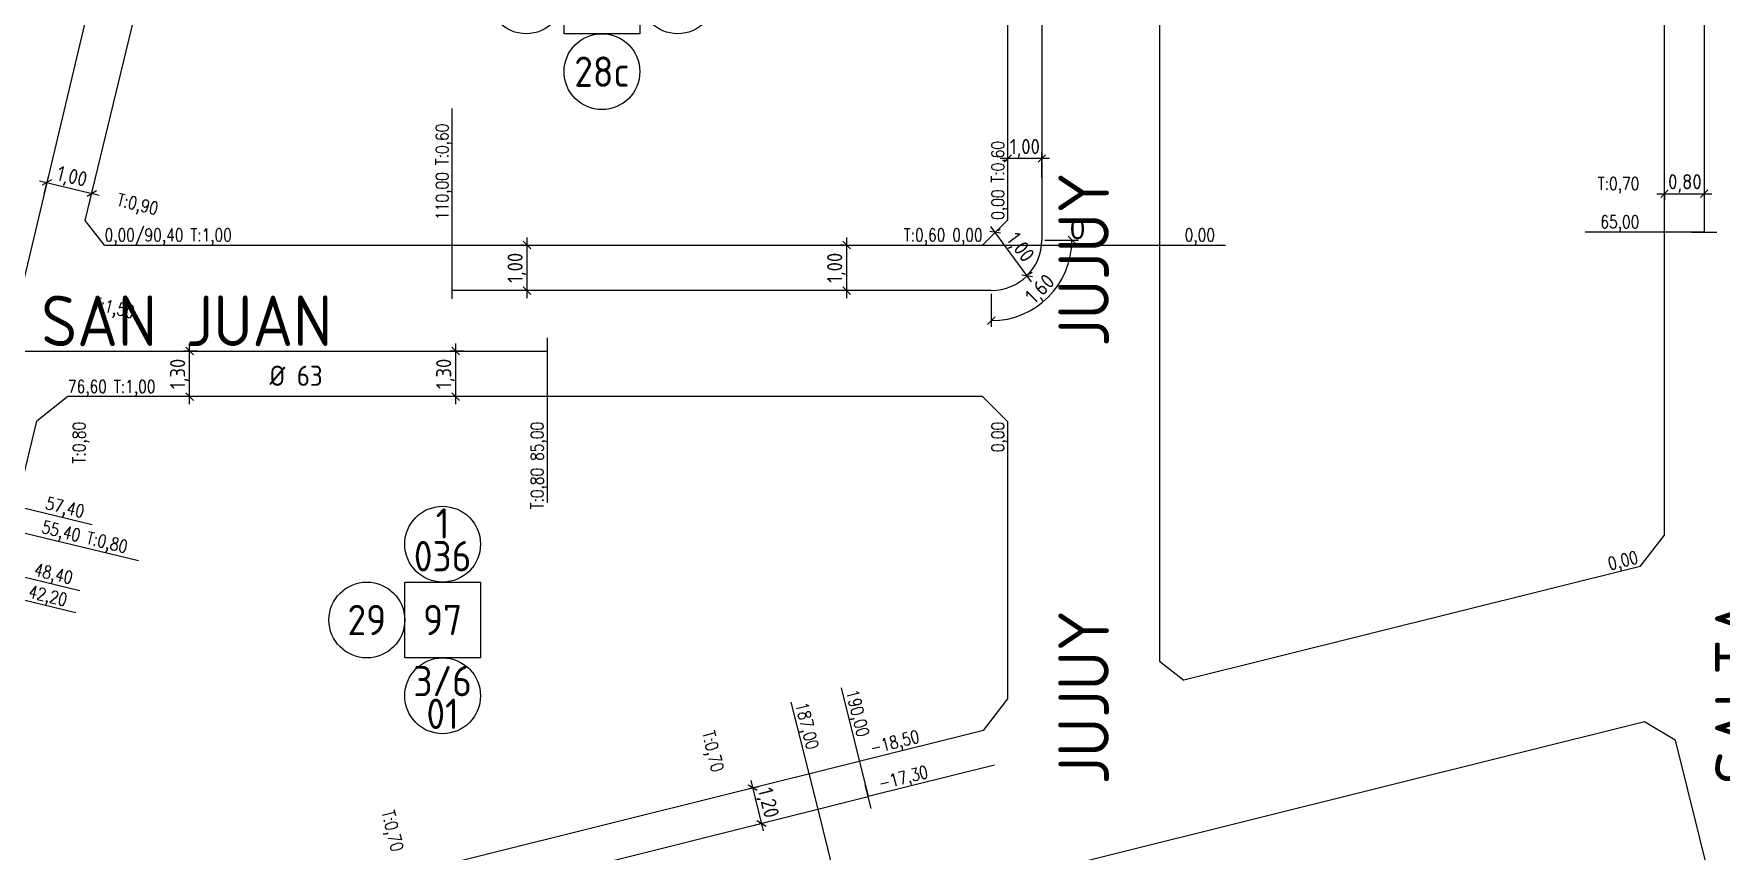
# Model space of a CAD drawing. Extents: x -48 to 13651, y -112 to 3468.
# Drawn here: x 2199.4 to 2533.5, y 859.2 to 1021 of the extents above; entities that cross this region are included whole.
import ezdxf
from ezdxf.enums import TextEntityAlignment as Align

# ---------------------------------------------------------------- set-up
doc = ezdxf.new("R2010")
doc.units = 0
doc.header["$LTSCALE"] = 6
doc.header["$MEASUREMENT"] = 0
doc.layers.get('0').update_dxf_attribs({"linetype": 'CONTINUOUS'})
doc.layers.get('DEFPOINTS').update_dxf_attribs({"linetype": 'CONTINUOUS'})
for name, color, linetype in [('50', 41, 'CONTINUOUS'), ('90', 11, 'CONTINUOUS'), ('AMPLIACIONES', 2, 'CONTINUOUS'), ('CAS', 7, 'CONTINUOUS'), ('Caño 110mm', 170, 'CONTINUOUS'), ('COTA', 2, 'CONTINUOUS'), ('MANZANAS', 7, 'CONTINUOUS'), ('NUMCASA', 12, 'CONTINUOUS'), ('NUMERO-CROQUIS', 13, 'CONTINUOUS'), ('NUMERO-MANZANA', 4, 'CONTINUOUS'), ('PROGRESIVA', 60, 'CONTINUOUS'), ('TXTDIAMETRO', 7, 'CONTINUOUS')]:
    doc.layers.add(name, color=color, linetype=linetype)
doc.layers.add('ATENCION', color=7, linetype='CONTINUOUS', plot=False)
doc.styles.add('ABADIMTCONDE', font='isocp.shx')
doc.styles.add('GEOSLAB703LTBT', font='isocp.shx', dxfattribs={"width": 0.9, "height": 8})
doc.styles.add('GOTHICE', font='GOTHICE.shx', dxfattribs={"height": 0.6})
doc.styles.add('ROMANS', font='romans.shx', dxfattribs={"width": 0.8, "height": 2.5})
doc.dimstyles.new('COTA02', dxfattribs={"dimtxt": 3, "dimasz": 1.5, "dimexe": 1.25, "dimexo": 0.625, "dimgap": 0.3, "dimtad": 1, "dimtoh": 1, "dimdsep": 46, "dimlunit": 6, "dimtxsty": 'ABADIMTCONDE', "dimblk1": 'OBLIQUE', "dimblk2": 'OBLIQUE', "dimsah": 1, "dimcen": 2.5, "dimdle": 1.5, "dimclrd": 60, "dimclre": 60, "dimclrt": 256, "dimadec": 0, "dimazin": 0, "dimtfac": 1, "dimtix": 1, "dimtofl": 0, "dimtmove": 0, "dimatfit": 0, "dimldrblk": 'OBLIQUE', "dimfxl": 1, "dimtolj": 1, "dimtzin": 0, "dimarcsym": 0})

# ---------------------------------------------------------------- blocks, each defined once
blk = doc.blocks.new('D63')
at = {"layer": 'TXTDIAMETRO', "color": 7, "ltscale": 0.1, "style": 'ABADIMTCONDE'}
blk.add_text('Ø 63', height=4, dxfattribs=at).set_placement((0, 0), align=Align.MIDDLE)
blk = doc.blocks.new('_OBLIQUE')
at = {"color": 0, "linetype": 'ByBlock'}
blk.add_line((-0.5, -0.5), (0.5, 0.5), dxfattribs=at)
blk = doc.blocks.new('*D124')
at = {"layer": 'COTA', "color": 60, "lineweight": -2, "transparency": 16777216}
for p, q in [((2201.46, 989.31), (2202.29, 992.74)), ((2200.54, 991.88), (2212.36, 989.02)), ((2210.36, 987.16), (2211.19, 990.59))]:
    blk.add_line(p, q, dxfattribs=at)
at = {"layer": 'DEFPOINTS', "color": 0, "transparency": 16777216}
for p in [(2210.9, 989.38), (2201.32, 988.71), (2210.22, 986.55)]:
    blk.add_point(p, dxfattribs=at)
at = {"layer": 'COTA', "color": 60, "lineweight": -2, "transparency": 16777216, "xscale": 1.5, "yscale": 1.5, "zscale": 1.5}
for p, rotation in [((2202, 991.53), 166.3999999999979), ((2210.9, 989.38), 346.3999999999979)]:
    blk.add_blockref('_OBLIQUE', p, dxfattribs=dict(at, rotation=rotation))
at = {"layer": 'COTA', "transparency": 16777216, "insert": (2206.93, 992.42), "char_height": 3, "attachment_point": 5, "rotation": 346.4, "style": 'ABADIMTCONDE'}
blk.add_mtext('\\A1;1,00', dxfattribs=at)
blk = doc.blocks.new('*D131')
at = {"layer": 'COTA', "color": 60, "lineweight": -2, "transparency": 16777216}
for p, q in [((2400.46, 996.28), (2390.73, 996.28)), ((2392.23, 992.52), (2392.23, 997.53)), ((2398.96, 992.52), (2398.96, 997.53))]:
    blk.add_line(p, q, dxfattribs=at)
at = {"layer": 'DEFPOINTS', "color": 0, "transparency": 16777216}
for p in [(2392.23, 996.28), (2392.23, 991.9), (2398.96, 991.9)]:
    blk.add_point(p, dxfattribs=at)
at = {"layer": 'COTA', "color": 60, "lineweight": -2, "transparency": 16777216, "xscale": 1.5, "yscale": 1.5, "zscale": 1.5, "rotation": 180}
blk.add_blockref('_OBLIQUE', (2392.23, 996.28), dxfattribs=at)
at = {"layer": 'COTA', "color": 60, "lineweight": -2, "transparency": 16777216, "xscale": 1.5, "yscale": 1.5, "zscale": 1.5}
blk.add_blockref('_OBLIQUE', (2398.96, 996.28), dxfattribs=at)
at = {"layer": 'COTA', "transparency": 16777216, "insert": (2395.6, 998.3), "char_height": 3, "attachment_point": 5, "style": 'ABADIMTCONDE'}
blk.add_mtext('\\A1;1,00', dxfattribs=at)
blk = doc.blocks.new('*D132')
at = {"layer": 'COTA', "color": 60, "lineweight": -2, "transparency": 16777216}
for p, q in [((2396.92, 971.86), (2388.85, 982.85)), ((2390.24, 982.02), (2390.74, 982.38)), ((2396.53, 973.44), (2397.04, 973.81))]:
    blk.add_line(p, q, dxfattribs=at)
at = {"layer": 'DEFPOINTS', "color": 0, "transparency": 16777216}
for p in [(2389.73, 981.65), (2389.73, 981.65), (2396.03, 973.07)]:
    blk.add_point(p, dxfattribs=at)
at = {"layer": 'COTA', "color": 60, "lineweight": -2, "transparency": 16777216, "xscale": 1.5, "yscale": 1.5, "zscale": 1.5}
for p, rotation in [((2389.73, 981.65), 126.2745002957837), ((2396.03, 973.07), 306.2745002957836)]:
    blk.add_blockref('_OBLIQUE', p, dxfattribs=dict(at, rotation=rotation))
at = {"layer": 'COTA', "transparency": 16777216, "insert": (2394.51, 978.55), "char_height": 3, "attachment_point": 5, "rotation": 306.2745, "style": 'ABADIMTCONDE'}
blk.add_mtext('\\A1;1,00', dxfattribs=at)
blk = doc.blocks.new('*D133')
at = {"layer": 'COTA', "color": 60, "lineweight": -2, "transparency": 16777216}
for p, q in [((2399.58, 980.14), (2406.16, 980.14)), ((2388.96, 969.51), (2388.96, 962.94))]:
    blk.add_line(p, q, dxfattribs=at)
blk.add_arc((2388.96, 980.14), 15.95, 270, 0, dxfattribs=at)
at = {"layer": 'DEFPOINTS', "color": 0, "transparency": 16777216}
for p in [(2388.96, 980.14), (2398.96, 980.14), (2388.96, 970.14), (2396.93, 966.33)]:
    blk.add_point(p, dxfattribs=at)
at = {"layer": 'COTA', "color": 60, "lineweight": -2, "transparency": 16777216, "xscale": 1.5, "yscale": 1.5, "zscale": 1.5}
for p, rotation in [((2404.91, 980.14), 90.00000000000087), ((2388.96, 964.19), 180.0000000000004)]:
    blk.add_blockref('_OBLIQUE', p, dxfattribs=dict(at, rotation=rotation))
at = {"layer": 'COTA', "transparency": 16777216, "insert": (2398.8, 970.29), "char_height": 3, "attachment_point": 5, "rotation": 45, "style": 'ABADIMTCONDE'}
blk.add_mtext('\\A1;1,60', dxfattribs=at)
blk = doc.blocks.new('*D134')
at = {"layer": 'COTA', "color": 60, "lineweight": -2, "transparency": 16777216}
for p, q in [((2359.7, 979.15), (2359.08, 979.15)), ((2360.33, 968.64), (2360.33, 980.65)), ((2359.7, 970.14), (2359.08, 970.14))]:
    blk.add_line(p, q, dxfattribs=at)
at = {"layer": 'DEFPOINTS', "color": 0, "transparency": 16777216}
for p in [(2360.33, 979.15), (2360.33, 979.15), (2360.33, 970.14)]:
    blk.add_point(p, dxfattribs=at)
at = {"layer": 'COTA', "color": 60, "lineweight": -2, "transparency": 16777216, "xscale": 1.5, "yscale": 1.5, "zscale": 1.5}
for p, rotation in [((2360.33, 979.15), 90), ((2360.33, 970.14), 270)]:
    blk.add_blockref('_OBLIQUE', p, dxfattribs=dict(at, rotation=rotation))
at = {"layer": 'COTA', "transparency": 16777216, "insert": (2358.3, 974.64), "char_height": 3, "attachment_point": 5, "rotation": 90, "style": 'ABADIMTCONDE'}
blk.add_mtext('\\A1;1,00', dxfattribs=at)
blk = doc.blocks.new('*D135')
at = {"layer": 'COTA', "color": 60, "lineweight": -2, "transparency": 16777216}
for p, q in [((2296.43, 979.15), (2295.81, 979.15)), ((2297.06, 968.64), (2297.06, 980.65)), ((2296.43, 970.14), (2295.81, 970.14))]:
    blk.add_line(p, q, dxfattribs=at)
at = {"layer": 'DEFPOINTS', "color": 0, "transparency": 16777216}
for p in [(2297.06, 979.15), (2297.06, 979.15), (2297.06, 970.14)]:
    blk.add_point(p, dxfattribs=at)
at = {"layer": 'COTA', "color": 60, "lineweight": -2, "transparency": 16777216, "xscale": 1.5, "yscale": 1.5, "zscale": 1.5}
for p, rotation in [((2297.06, 979.15), 90), ((2297.06, 970.14), 270)]:
    blk.add_blockref('_OBLIQUE', p, dxfattribs=dict(at, rotation=rotation))
at = {"layer": 'COTA', "transparency": 16777216, "insert": (2295.03, 974.64), "char_height": 3, "attachment_point": 5, "rotation": 90, "style": 'ABADIMTCONDE'}
blk.add_mtext('\\A1;1,00', dxfattribs=at)
blk = doc.blocks.new('*D1180')
at = {"layer": 'DEFPOINTS', "color": 0, "transparency": 16777216}
for p in [(2339.45, 871.16), (2341.21, 864.14), (2343.45, 864.71)]:
    blk.add_point(p, dxfattribs=at)
at = {"layer": 'PROGRESIVA', "color": 60, "lineweight": -2, "transparency": 16777216}
for p, q in [((2340.06, 871.31), (2342.91, 872.02)), ((2341.33, 873.17), (2343.82, 863.25)), ((2341.82, 864.3), (2344.66, 865.01))]:
    blk.add_line(p, q, dxfattribs=at)
at = {"layer": 'PROGRESIVA', "color": 60, "lineweight": -2, "transparency": 16777216, "xscale": 1.5, "yscale": 1.5, "zscale": 1.5}
for p, rotation in [((2341.7, 871.72), 104.0483452067411), ((2343.45, 864.71), 284.0483452067411)]:
    blk.add_blockref('_OBLIQUE', p, dxfattribs=dict(at, rotation=rotation))
at = {"layer": 'PROGRESIVA', "transparency": 16777216, "insert": (2344.54, 868.7), "char_height": 3, "attachment_point": 5, "rotation": 284.0483, "style": 'ABADIMTCONDE'}
blk.add_mtext('\\A1;1,20', dxfattribs=at)
blk = doc.blocks.new('*D1457')
at = {"layer": 'DEFPOINTS', "color": 0, "transparency": 16777216}
for p in [(2282.92, 958.16), (2285.07, 958.16), (2285.07, 949.15)]:
    blk.add_point(p, dxfattribs=at)
at = {"layer": 'PROGRESIVA', "color": 60, "lineweight": -2, "transparency": 16777216}
for p, q in [((2282.92, 947.65), (2282.92, 959.66)), ((2284.44, 958.16), (2281.67, 958.16)), ((2284.44, 949.15), (2281.67, 949.15))]:
    blk.add_line(p, q, dxfattribs=at)
at = {"layer": 'PROGRESIVA', "color": 60, "lineweight": -2, "transparency": 16777216, "xscale": 1.5, "yscale": 1.5, "zscale": 1.5}
for p, rotation in [((2282.92, 958.16), 90), ((2282.92, 949.15), 270)]:
    blk.add_blockref('_OBLIQUE', p, dxfattribs=dict(at, rotation=rotation))
at = {"layer": 'PROGRESIVA', "transparency": 16777216, "insert": (2280.9, 953.65), "char_height": 3, "attachment_point": 5, "rotation": 90, "style": 'ABADIMTCONDE'}
blk.add_mtext('\\A1;1,30', dxfattribs=at)
blk = doc.blocks.new('*D1458')
at = {"layer": 'DEFPOINTS', "color": 0, "transparency": 16777216}
for p in [(2230.26, 958.16), (2232.41, 958.16), (2232.41, 949.15)]:
    blk.add_point(p, dxfattribs=at)
at = {"layer": 'PROGRESIVA', "color": 60, "lineweight": -2, "transparency": 16777216}
for p, q in [((2230.26, 947.65), (2230.26, 959.66)), ((2231.78, 958.16), (2229.01, 958.16)), ((2231.78, 949.15), (2229.01, 949.15))]:
    blk.add_line(p, q, dxfattribs=at)
at = {"layer": 'PROGRESIVA', "color": 60, "lineweight": -2, "transparency": 16777216, "xscale": 1.5, "yscale": 1.5, "zscale": 1.5}
for p, rotation in [((2230.26, 958.16), 90), ((2230.26, 949.15), 270)]:
    blk.add_blockref('_OBLIQUE', p, dxfattribs=dict(at, rotation=rotation))
at = {"layer": 'PROGRESIVA', "transparency": 16777216, "insert": (2228.23, 953.65), "char_height": 3, "attachment_point": 5, "rotation": 90, "style": 'ABADIMTCONDE'}
blk.add_mtext('\\A1;1,30', dxfattribs=at)
blk = doc.blocks.new('*D1777')
at = {"layer": 'COTA', "color": 60, "lineweight": -2, "transparency": 16777216}
for p, q in [((2520.73, 989.3), (2531.57, 989.3)), ((2522.23, 989.29), (2522.23, 988.05)), ((2530.07, 989.29), (2530.07, 988.05))]:
    blk.add_line(p, q, dxfattribs=at)
at = {"layer": 'DEFPOINTS', "color": 0, "transparency": 16777216}
for p in [(2522.23, 989.92), (2530.07, 989.92), (2530.07, 989.3)]:
    blk.add_point(p, dxfattribs=at)
at = {"layer": 'COTA', "color": 60, "lineweight": -2, "transparency": 16777216, "xscale": 1.5, "yscale": 1.5, "zscale": 1.5, "rotation": 180}
blk.add_blockref('_OBLIQUE', (2522.23, 989.3), dxfattribs=at)
at = {"layer": 'COTA', "color": 60, "lineweight": -2, "transparency": 16777216, "xscale": 1.5, "yscale": 1.5, "zscale": 1.5}
blk.add_blockref('_OBLIQUE', (2530.07, 989.3), dxfattribs=at)
at = {"layer": 'COTA', "transparency": 16777216, "insert": (2526.26, 991.33), "char_height": 3, "attachment_point": 5, "style": 'ABADIMTCONDE'}
blk.add_mtext('\\A1;0,80', dxfattribs=at)

msp = doc.modelspace()

# ---------------------------------------------------------------- linework, layer by layer
at = {"layer": '50', "ltscale": 0.1}
for p, q in [((2398.958, 1074.938), (2398.958, 980.138)), ((2388.958, 970.138), (2282.234, 970.138))]:
    msp.add_line(p, q, dxfattribs=at)
msp.add_arc((2388.958, 980.138), 10, 270, 0, dxfattribs=at)
at = {"layer": '90', "ltscale": 0.1}
msp.add_line((2220.1, 1067.642), (2187.248, 929.59), dxfattribs=at)
at = {"layer": 'CAS', "ltscale": 0.1}
for p, q in [((2527.566, 981.728), (2532.566, 981.728)), ((2282.234, 968.476), (2282.234, 971.8)), ((2301.047, 960.796), (2301.047, 955.528)), ((2365.185, 867.648), (2364.013, 872.346))]:
    msp.add_line(p, q, dxfattribs=at)
at = {"layer": 'Caño 110mm'}
msp.add_line((2530.066, 1079.145), (2530.066, 981.728), dxfattribs=at)
at = {"layer": 'Caño 110mm', "ltscale": 0.1}
for p, q in [((2194.047, 958.162), (2301.047, 958.162)), ((2161.946, 819.288), (2364.599, 869.997)), ((2354.588, 867.492), (2480.752, 361.586))]:
    msp.add_line(p, q, dxfattribs=at)
at = {"layer": 'MANZANAS'}
for p, q in [((2209.601, 984.005), (2231.442, 1074.286)), ((2392.234, 984.145), (2392.234, 1074.145)), ((2422.234, 1074.145), (2422.234, 896.795)), ((2522.234, 921.728), (2522.234, 1074.145)), ((2213.425, 979.145), (2209.601, 984.005)), ((2387.234, 979.145), (2392.234, 984.145)), ((2213.425, 979.145), (2387.234, 979.145)), ((2206.167, 949.145), (2199.992, 944.286)), ((2387.234, 949.145), (2206.167, 949.145)), ((2387.234, 949.145), (2392.234, 944.145)), ((2173.388, 834.318), (2199.992, 944.286)), ((2392.234, 889.316), (2392.234, 944.145)), ((2517.382, 915.519), (2522.234, 921.728)), ((2517.382, 915.519), (2427.085, 893.005)), ((2422.234, 896.795), (2427.085, 893.005)), ((2387.382, 883.106), (2392.234, 889.316)), ((2387.382, 883.106), (2177.064, 830.668)), ((2518.273, 884.822), (2372.729, 848.534)), ((2524.334, 881.18), (2518.273, 884.822)), ((2524.334, 881.18), (2640.457, 415.439))]:
    msp.add_line(p, q, dxfattribs=at)
at = {"layer": 'NUMERO-CROQUIS'}
for centre in [(2296.874, 1028.468), (2326.874, 1028.468), (2311.874, 1013.468), (2280.334, 919.945), (2265.334, 904.945), (2280.334, 889.945)]:
    msp.add_circle(centre, 7.5, dxfattribs=at)
at = {"layer": 'NUMERO-MANZANA'}
for points in [[(2304.374, 1035.968), (2319.374, 1035.968), (2319.374, 1020.968), (2304.374, 1020.968)], [(2272.834, 912.445), (2287.834, 912.445), (2287.834, 897.445), (2272.834, 897.445)]]:
    msp.add_lwpolyline(points, close=True, dxfattribs=at)
at = {"layer": 'PROGRESIVA'}
for p, q in [((2282.234, 970.138), (2282.234, 1006.19)), ((2387.234, 979.145), (2435.329, 979.145)), ((2530.066, 981.728), (2506.509, 981.728)), ((2301.047, 958.162), (2301.047, 928.126)), ((2187.248, 929.59), (2210.976, 923.849)), ((2182.814, 925.716), (2220.129, 916.689)), ((2181.151, 917.416), (2208.526, 910.793)), ((2182.814, 912.436), (2207.759, 906.401)), ((2349.289, 888.671), (2354.588, 867.492)), ((2359.222, 891.488), (2364.601, 869.99)), ((2389.574, 876.239), (2364.601, 869.99))]:
    msp.add_line(p, q, dxfattribs=at)

# ---------------------------------------------------------------- block references
at = {"layer": 'AMPLIACIONES', "ltscale": 0.1}
msp.add_blockref('D63', (2251.335, 953.291), dxfattribs=at)

# ---------------------------------------------------------------- texts
at = {"layer": 'ATENCION', "style": 'GEOSLAB703LTBT'}
for s, p in [('JUJUY', (2407.234, 959.053)), ('JUJUY', (2407.234, 872.415)), ('SALTA', (2537.234, 872.415))]:
    msp.add_text(s, height=10, rotation=90, dxfattribs=at).set_placement(p, align=Align.MIDDLE_LEFT)
msp.add_text('SAN JUAN', height=10, dxfattribs=at).set_placement((2200.887, 964.145), align=Align.MIDDLE_LEFT)
at = {"layer": 'NUMCASA', "color": 12, "linetype": 'Continuous', "style": 'GOTHICE'}
msp.add_text('0', height=4, dxfattribs=at).set_placement((2406.029, 979.145), align=Align.BOTTOM_CENTER)
at = {"layer": 'NUMERO-CROQUIS', "style": 'GEOSLAB703LTBT'}
for s, p in [('28c', (2311.874, 1013.468)), ('1', (2280.334, 924.061)), ('036', (2280.334, 917.58)), ('29', (2265.334, 904.945)), ('3/6', (2280.334, 892.861)), ('01', (2280.334, 886.379))]:
    msp.add_text(s, height=6, dxfattribs=at).set_placement(p, align=Align.MIDDLE)
at = {"layer": 'NUMERO-MANZANA', "style": 'GEOSLAB703LTBT'}
msp.add_text('97', height=6, dxfattribs=at).set_placement((2280.334, 904.945), align=Align.MIDDLE)
at = {"layer": 'PROGRESIVA', "style": 'ROMANS', "width": 0.8}
for s, rotation, p in [('110,00 T:0,60', 90, (2282.234, 984.145)), ('0,00 T:0,60', 90, (2392.234, 984.145)), ('T:0,90', 346.4, (2215.504, 986.284)), ('T:1,50', 346.4, (2210.823, 965.791)), ('57,40', 346.4, (2201.386, 926.225)), ('55,40 T:0,80', 346.4, (2200.617, 921.49)), ('48,40', 346.4, (2199.089, 913.088)), ('42,20', 346.4, (2197.987, 908.736)), ('-18,50', 14, (2365.471, 877.643)), ('-17,30', 14, (2367.198, 870.64))]:
    msp.add_text(s, height=2.5, rotation=rotation, dxfattribs=at).set_placement(p, align=Align.BOTTOM_LEFT)
for s, p in [('T:0,70', (2517.234, 989.333)), ('T:0,60 0,00', (2387.234, 979.145)), ('65,00', (2517.234, 981.742))]:
    msp.add_text(s, height=2.5, dxfattribs=at).set_placement(p, align=Align.BOTTOM_RIGHT)
for s, p in [('0,00/90,40 T:1,00', (2213.425, 979.145)), ('0,00', (2427.234, 979.145)), ('76,60 T:1,00', (2206.167, 949.145))]:
    msp.add_text(s, height=2.5, dxfattribs=at).set_placement(p, align=Align.BOTTOM_LEFT)
for s, rotation, p in [('T:0,80', 90, (2210.366, 944.145)), ('T:0,80 85,00', 90, (2301.047, 944.145)), ('0,00', 90, (2392.234, 944.145)), ('0,00', 14, (2517.382, 915.519)), ('190,00', 284.05901, (2361.734, 881.447)), ('187,00', 284.05901, (2351.722, 878.948)), ('T:0,70', 284.05901, (2332.923, 874.484)), ('T:0,70', 284.05901, (2269.512, 858.745))]:
    msp.add_text(s, height=2.5, rotation=rotation, dxfattribs=at).set_placement(p, align=Align.BOTTOM_RIGHT)

# ---------------------------------------------------------------- dimensions: what is measured, and where the dimension line sits
at = {"layer": 'COTA'}
for base, p1, p2, text, picture, middle in [((2392.234, 996.275), (2398.958, 991.896), (2392.234, 991.896), '1,00', '*D131', (2395.596, 996.275)), ((2530.066, 989.3), (2522.234, 989.917), (2530.066, 989.917), '0,80', '*D1777', (2526.26, 989.3))]:
    dim = msp.add_linear_dim(base=base, p1=p1, p2=p2, text=text, dimstyle='COTA02', dxfattribs=at)
    dim.commit()
    dim.dimension.update_dxf_attribs({"geometry": picture, "text_midpoint": middle, "dimtype": 160})
for p1, p2, distance, picture, middle in [((2201.315, 988.705), (2210.217, 986.552), 2.906, '*D124', (2206.926, 992.421)), ((2396.029, 973.067), (2389.734, 981.645), 0, '*D132', (2394.514, 978.554))]:
    dim = msp.add_aligned_dim(p1=p1, p2=p2, distance=distance, text='1,00', dimstyle='COTA02', dxfattribs=at)
    dim.commit()
    dim.dimension.update_dxf_attribs({"geometry": picture, "text_midpoint": middle})
for base, p1, p2, picture, middle in [((2297.059, 979.145), (2297.059, 970.138), (2297.059, 979.145), '*D135', (2295.034, 974.642)), ((2360.325, 979.145), (2360.325, 970.138), (2360.325, 979.145), '*D134', (2358.3, 974.642))]:
    dim = msp.add_linear_dim(base=base, p1=p1, p2=p2, angle=90, text='1,00', dimstyle='COTA02', dxfattribs=at)
    dim.commit()
    dim.dimension.update_dxf_attribs({"geometry": picture, "text_midpoint": middle})
dim = msp.add_angular_dim_3p(base=(2396.932, 966.327), center=(2388.958, 980.138), p1=(2388.958, 970.138), p2=(2398.958, 980.138), text='1,60', dimstyle='COTA02', override={"dimadec": 4}, dxfattribs=at)
dim.commit()
dim.dimension.update_dxf_attribs({"geometry": '*D133', "text_midpoint": (2398.803, 970.293)})
at = {"layer": 'PROGRESIVA'}
for base, p1, p2, picture, middle in [((2230.26, 958.162), (2232.405, 949.145), (2232.405, 958.162), '*D1458', (2228.235, 953.654)), ((2282.921, 958.162), (2285.066, 949.145), (2285.066, 958.162), '*D1457', (2280.896, 953.654))]:
    dim = msp.add_linear_dim(base=base, p1=p1, p2=p2, angle=90, text='1,30', dimstyle='COTA02', dxfattribs=at)
    dim.commit()
    dim.dimension.update_dxf_attribs({"geometry": picture, "text_midpoint": middle})
dim = msp.add_aligned_dim(p1=(2339.454, 871.156), p2=(2341.209, 864.144), distance=2.311, text='1,20', dimstyle='COTA02', dxfattribs=at)
dim.commit()
dim.dimension.update_dxf_attribs({"geometry": '*D1180', "text_midpoint": (2344.539, 868.703)})

doc.saveas('drawing.dxf')
